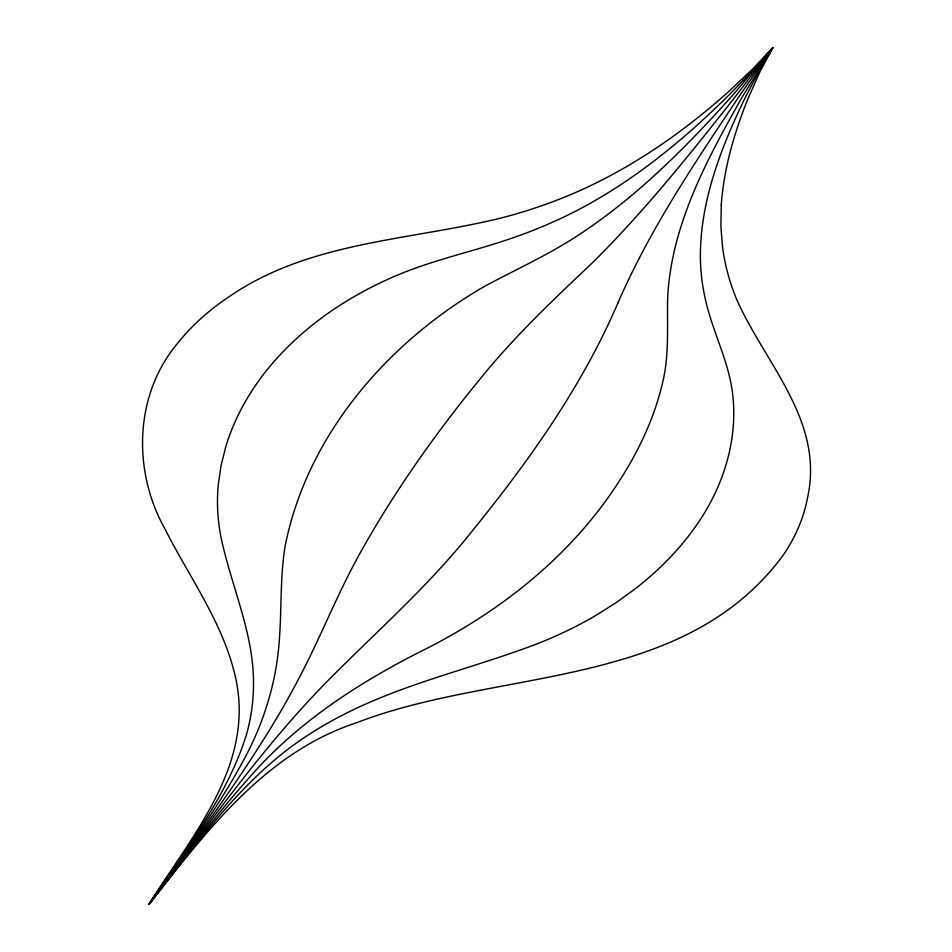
<?xml version="1.0" encoding="UTF-8"?>
<svg xmlns="http://www.w3.org/2000/svg" width="952" height="952" viewBox="0 0 952 952"><rect width="100%" height="100%" fill="white"/><g stroke="black" fill="none" stroke-linecap="round" stroke-linejoin="round"><path stroke-width="1.43" d="M721.259 204.858L720.89 226.564L722.497 246.687A422.51 283.256 2.6 0 0 736.432 298.868C764.694 363.426 824.194 420.153 807.689 497.051A304.89 204.406 2.6 0 1 784.127 553.862C685.047 690.271 499.062 667.923 357.238 722.485C265.168 752.58 206.215 831.679 148.917 904.4C190.995 836.737 253.72 766.348 236.179 680.454C224.66 625.012 190.162 578.804 165.053 529.145C132.542 471.454 134.03 395.02 177.619 343.291A304.89 204.406 2.6 0 1 229.61 296.358C310.328 240.987 410.764 240.523 502.513 217.651A422.51 283.256 2.6 0 0 571.486 194.256C629.07 169.801 681.144 133.923 727.733 92.427L752.758 68.949L772.881 47.6L760.065 71.483L747.689 99.353C734.206 133.125 723.877 168.456 721.259 204.858M667.602 299.392C667.078 327.916 669.399 356.81 662.08 384.775C652.596 424.104 633.842 460.613 610.839 493.695C562.751 562.918 494.207 615.289 419.082 652.287C356.464 684.179 296.512 723.401 250.019 776.772C213.748 817.209 181.915 861.322 148.917 904.4C184.426 849.815 226.969 797.693 246.461 734.575A407.992 273.533 2.6 0 0 253.47 686.452C254.589 634.437 231.217 586.706 220.888 536.678A400.28 268.357 2.6 0 1 218.234 485.056L221.031 465.707L225.826 446.524A433.029 290.312 2.6 0 1 264.263 373.374C299.166 328.666 347.409 295.882 399.483 274.271C438.075 258.409 479.153 250.102 518.328 235.917A434.719 291.443 2.6 0 0 573.247 212.391C632.235 182.403 683.905 139.932 730.589 93.415L753.806 69.317L772.881 47.6L759.018 71.126L744.845 98.365C720.973 147.762 700.374 200.872 700.363 256.516A434.719 291.443 2.6 0 0 705.765 300.987C712.643 331.153 727.506 358.963 732.052 389.737C739.049 436.885 724.198 484.996 697.483 523.778A433.029 290.312 2.6 0 1 635.365 588.705L615.932 602.806L595.095 615.884A400.28 268.357 2.6 0 1 533.489 645.206C469.146 669.387 401.125 684.286 339.947 716.475A407.992 273.533 2.6 0 0 288.182 749.057C232.455 791.695 192.137 850.029 148.917 904.4C182.808 855.063 219.127 807.046 246.949 753.877C265.18 718.558 276.639 679.74 279.329 640.03C281.732 608.994 280.031 577.65 285.005 546.817C306.853 434.933 388.523 341.268 485.734 285.695C518.602 268.155 552.743 252.78 583.6 231.681C640.065 193.696 688.284 144.966 733.433 94.415L772.881 47.6L741.989 97.378C706.824 159.757 670.636 226.195 667.602 299.392M617.919 302.986C581.993 386.607 528.669 461.482 471.549 531.835C427.983 586.741 375.052 632.854 325.989 682.572A1578.095 1057.993 2.6 0 0 294.489 716.511C241.963 775.939 196.255 840.878 148.917 904.4C193.958 840.985 241.082 778.819 280.531 711.668A1578.095 1057.993 2.6 0 0 301.201 673.968C321.728 634.425 337.996 592.787 359.689 553.826C393.45 493.16 433.505 436.135 477.357 382.371C512.116 338.591 552.791 300.237 593.31 261.943C645.266 210.297 691.092 152.927 736.289 95.402L772.881 47.6L739.133 96.39C694.782 162.732 649.776 229.491 617.919 302.986"/></g></svg>
